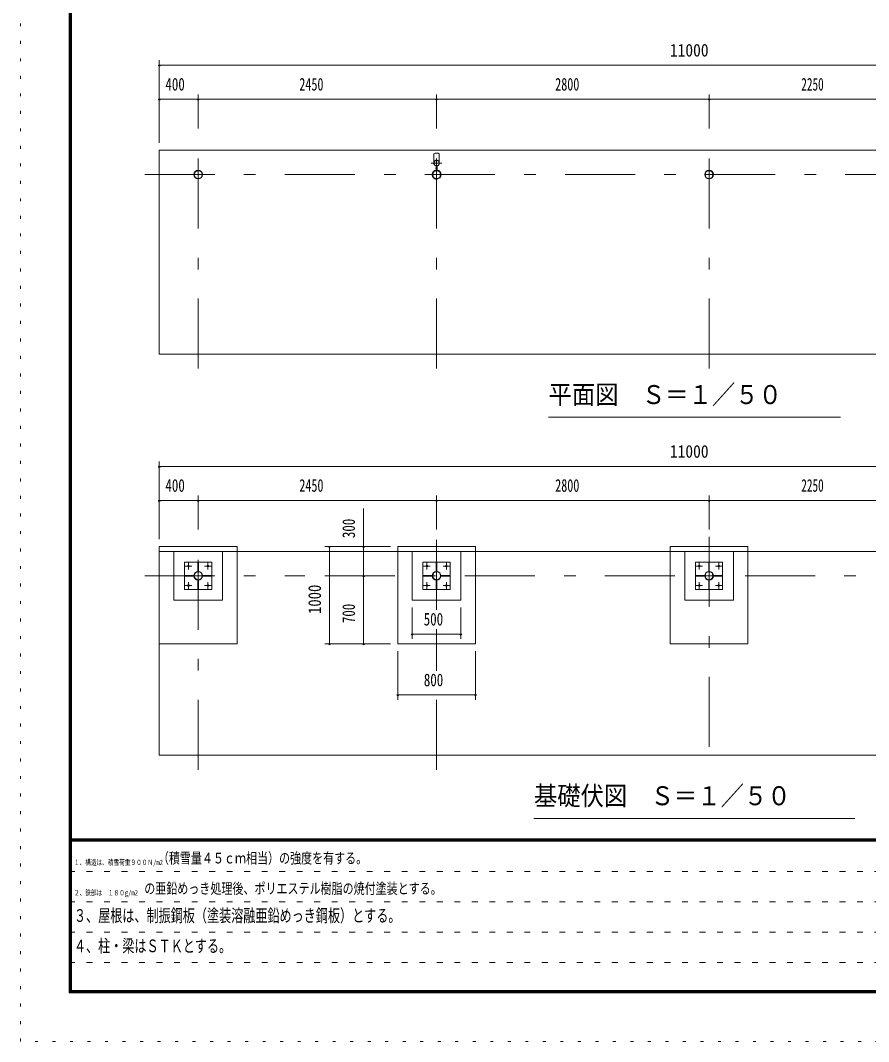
# Model space of a CAD drawing. Units: millimetres, scale not verified, with parts at other scales. Extents: x -25339 to 25345, y -10500 to 10500.
# Drawn here: x -4355 to 4363, y -10500 to 0 of the extents above; entities that cross this region are included whole.
import ezdxf
from ezdxf.enums import TextEntityAlignment as Align

# ---------------------------------------------------------------- set-up
doc = ezdxf.new("R2010")
doc.units = ezdxf.units.MM
doc.header["$LTSCALE"] = 60
for name, pattern in [('USER1', [3, 1, -2]), ('USER3', [24, 12, -5, 2, -5]), ('USER4', [3, 0.5, -2.5])]:
    doc.linetypes.add(name, pattern=pattern)
doc.layers.add('0-1_0-F1TEXT', color=7, linetype='Continuous')
for name, color, linetype, lineweight in [('0-2_1-05BOLD', 7, 'Continuous', 18), ('0-3_1-25CENTER', 3, 'USER3', 18), ('0-5_1-55DIM', 3, 'Continuous', 18), ('0-C_F-F1PAPER', 5, 'Continuous', 18), ('0-D_F-E_J_ADD', 5, 'USER4', 18)]:
    doc.layers.add(name, color=color, linetype=linetype, lineweight=lineweight)
doc.styles.add('ＭＳ ゴシック', font='')
doc.styles.get('ＭＳ ゴシック').set_extended_font_data('MS Gothic')

msp = doc.modelspace()

# ---------------------------------------------------------------- linework, layer by layer
at = {"layer": '0-2_1-05BOLD'}
for p, q in [((-104.38, -1457.81), (-104.38, -1373.23)), ((-49.38, -1457.81), (-49.38, -1373.23)), ((-81.49, -1496.06), (-81.49, -1539.41)), ((-79.88, -1494.67), (-79.88, -1540.88)), ((-73.89, -1494.67), (-73.89, -1540.88)), ((-72.28, -1496.06), (-72.28, -1539.41)), ((-2126.88, -6410.33), (-2126.88, -5410.33)), ((-476.88, -5410.33), (323.12, -5410.33)), ((-476.88, -6410.33), (-476.88, -5410.33)), ((2323.12, -6410.33), (2323.12, -5410.33)), ((2323.12, -5410.33), (3123.12, -5410.33)), ((-2926.88, -5460.33), (8073.12, -5460.33)), ((-2776.88, -5960.33), (-2776.88, -5460.33)), ((-2276.88, -5460.33), (-2276.88, -5960.33)), ((-326.88, -5960.33), (-326.88, -5460.33)), ((173.12, -5460.33), (173.12, -5960.33)), ((2473.12, -5960.33), (2473.12, -5460.33)), ((2973.12, -5460.33), (2973.12, -5960.33)), ((-2666.88, -5570.33), (-2386.88, -5570.33)), ((-2666.88, -5850.33), (-2666.88, -5570.33)), ((-2529.88, -5570.78), (-2529.88, -5665.78)), ((-2529.88, -5645.78), (-2523.88, -5645.78)), ((-2529.88, -5665.78), (-2523.88, -5665.78)), ((-2386.88, -5570.33), (-2386.88, -5850.33)), ((-216.88, -5850.33), (-216.88, -5570.33)), ((-216.88, -5570.33), (63.12, -5570.33)), ((-79.88, -5570.78), (-79.88, -5665.78)), ((-79.88, -5645.78), (-73.88, -5645.78)), ((-79.88, -5665.78), (-73.88, -5665.78)), ((63.12, -5570.33), (63.12, -5850.33)), ((2720.12, -5570.78), (2726.12, -5570.78)), ((2720.12, -5645.78), (2726.12, -5645.78)), ((2726.12, -5570.78), (2726.12, -5665.78)), ((-2666.43, -5707.33), (-2571.43, -5707.33)), ((-2666.43, -5713.33), (-2666.43, -5707.33)), ((-2591.43, -5713.33), (-2591.43, -5707.33)), ((-2523.88, -5754.88), (-2529.88, -5754.88)), ((-2529.88, -5849.88), (-2529.88, -5754.88)), ((-2523.88, -5774.88), (-2529.88, -5774.88)), ((-2523.88, -5849.88), (-2523.88, -5754.88)), ((-2482.33, -5707.33), (-2482.33, -5713.33)), ((-2387.33, -5707.33), (-2482.33, -5707.33)), ((-2462.33, -5707.33), (-2462.33, -5713.33)), ((-216.43, -5707.33), (-121.43, -5707.33)), ((-216.43, -5713.33), (-216.43, -5707.33)), ((-216.43, -5713.33), (-121.43, -5713.33)), ((-141.43, -5713.33), (-141.43, -5707.33)), ((-121.43, -5713.33), (-121.43, -5707.33)), ((-73.88, -5754.88), (-79.88, -5754.88)), ((-79.88, -5849.88), (-79.88, -5754.88)), ((-73.88, -5774.88), (-79.88, -5774.88)), ((-73.88, -5849.88), (-73.88, -5754.88)), ((-32.33, -5707.33), (-32.33, -5713.33)), ((62.67, -5707.33), (-32.33, -5707.33)), ((62.67, -5713.33), (-32.33, -5713.33)), ((-12.33, -5707.33), (-12.33, -5713.33)), ((62.67, -5707.33), (62.67, -5713.33)), ((2583.57, -5713.33), (2678.57, -5713.33)), ((2658.57, -5713.33), (2658.57, -5707.33)), ((2678.57, -5713.33), (2678.57, -5707.33)), ((2720.12, -5849.88), (2720.12, -5754.88)), ((2726.12, -5774.88), (2720.12, -5774.88)), ((2767.67, -5707.33), (2767.67, -5713.33)), ((2862.67, -5707.33), (2767.67, -5707.33)), ((2787.67, -5707.33), (2787.67, -5713.33)), ((-2386.88, -5850.33), (-2666.88, -5850.33)), ((-2523.88, -5849.88), (-2529.88, -5849.88)), ((63.12, -5850.33), (-216.88, -5850.33)), ((-73.88, -5849.88), (-79.88, -5849.88)), ((2726.12, -5849.88), (2720.12, -5849.88)), ((-2276.88, -5960.33), (-2776.88, -5960.33)), ((173.12, -5960.33), (-326.88, -5960.33)), ((2973.12, -5960.33), (2473.12, -5960.33)), ((-2926.88, -6410.33), (-2126.88, -6410.33))]:
    msp.add_line(p, q, dxfattribs=at)
for points in [[(-2926.88, -3430.33), (-2926.88, -1335.33), (8073.11, -1335.33), (8073.11, -3430.33)], [(2863.12, -5570.33), (2863.12, -5850.33), (2583.12, -5850.33), (2583.12, -5570.33)]]:
    msp.add_lwpolyline(points, close=True, dxfattribs=at)
for points in [[(-2926.88, -7555.33), (-2926.88, -5410.33), (-2126.88, -5410.33)], [(8073.12, -5410.33), (8073.12, -7555.33), (-2926.88, -7555.33)], [(-476.88, -6410.33), (323.12, -6410.33), (323.12, -5410.33)], [(2323.12, -6410.33), (3123.12, -6410.33), (3123.12, -5410.33)], [(-2529.88, -5570.78), (-2523.88, -5570.78), (-2523.88, -5665.78)], [(-79.88, -5570.78), (-73.88, -5570.78), (-73.88, -5665.78)], [(2720.12, -5570.78), (2720.12, -5665.78), (2726.12, -5665.78)], [(-2666.43, -5713.33), (-2571.43, -5713.33), (-2571.43, -5707.33)], [(-2387.33, -5707.33), (-2387.33, -5713.33), (-2482.33, -5713.33)], [(2583.57, -5713.33), (2583.57, -5707.33), (2678.57, -5707.33)], [(2726.12, -5849.88), (2726.12, -5754.88), (2720.12, -5754.88)], [(2862.67, -5707.33), (2862.67, -5713.33), (2767.67, -5713.33)]]:
    msp.add_lwpolyline(points, dxfattribs=at)
for centre, radius in [((-76.88, -1467.33), 27.5), ((-76.88, -1435.98), 2.25), ((-2526.88, -1585.33), 44.55), ((-2526.88, -1585.33), 40.35), ((-76.88, -1585.33), 44.55), ((-76.88, -1585.33), 40.35), ((2723.12, -1585.33), 44.55), ((2723.12, -1585.33), 40.35), ((-76.88, -1633.73), 2.25), ((-2626.88, -5610.33), 8), ((-2526.88, -5710.33), 44.55), ((-2526.88, -5710.33), 40.35), ((-2426.88, -5610.33), 8), ((-176.88, -5610.33), 8), ((-76.88, -5710.33), 44.55), ((-76.88, -5710.33), 40.35), ((23.12, -5610.33), 8), ((2623.12, -5610.33), 8), ((2723.12, -5710.33), 44.55), ((2723.12, -5710.33), 40.35), ((2823.12, -5610.33), 8), ((-2626.88, -5810.33), 8), ((-2426.88, -5810.33), 8), ((-176.88, -5810.33), 8), ((23.12, -5810.33), 8), ((2623.12, -5810.33), 8), ((2823.12, -5810.33), 8)]:
    msp.add_circle(centre, radius, dxfattribs=at)
for centre, radius, start, end in [((-76.88, -1408.72), 44.9, 52.23546, 127.76454), ((-76.88, -1467.33), 29.1, 90, 260.90512), ((-76.88, -1484.73), 44.9, 109.58864, 127.76454), ((-76.88, -1435.98), 3.85, 270, 218.65778), ((-76.88, -1467.33), 29.1, 279.09488, 84.06984), ((-76.88, -1484.73), 44.9, 52.23546, 70.41136), ((-76.88, -1585.33), 46.15, 95.72713, 270.00108), ((-76.88, -1585.33), 46.15, 273.78915, 84.28163), ((-76.88, -1633.73), 3.85, 142.09248, 90)]:
    msp.add_arc(centre, radius, start, end, dxfattribs=at)
at = {"layer": '0-3_1-25CENTER'}
for p, q in [((-2526.88, -3580.33), (-2526.88, -1185.33)), ((-76.88, -3580.33), (-76.88, -1185.33)), ((2723.12, -3580.33), (2723.12, -1185.33)), ((-131.88, -1467.33), (-21.88, -1467.33)), ((-66.12, -1517.8), (-87.65, -1517.8)), ((-3076.88, -1585.33), (8223.12, -1585.33)), ((-2526.88, -7705.33), (-2526.88, -5310.33)), ((-76.88, -6059.77), (-76.88, -5310.33)), ((2723.12, -5310.33), (2723.12, -7705.33)), ((-2661.02, -5610.33), (-2592.73, -5610.33)), ((-2626.88, -5576.18), (-2626.88, -5644.47)), ((-2461.02, -5610.33), (-2392.73, -5610.33)), ((-2426.88, -5576.18), (-2426.88, -5644.47)), ((-211.02, -5610.33), (-142.73, -5610.33)), ((-176.88, -5576.18), (-176.88, -5644.47)), ((-11.02, -5610.33), (57.27, -5610.33)), ((23.12, -5576.18), (23.12, -5644.47)), ((2588.98, -5610.33), (2657.27, -5610.33)), ((2623.12, -5576.18), (2623.12, -5644.47)), ((2788.98, -5610.33), (2857.26, -5610.33)), ((2823.12, -5576.18), (2823.12, -5644.47)), ((-3076.88, -5710.33), (-1429.71, -5710.33)), ((-1226.88, -5710.33), (8223.11, -5710.33)), ((-2661.02, -5810.33), (-2592.73, -5810.33)), ((-2626.88, -5776.18), (-2626.88, -5844.47)), ((-2461.02, -5810.33), (-2392.73, -5810.33)), ((-2426.88, -5776.18), (-2426.88, -5844.47)), ((-211.02, -5810.33), (-142.73, -5810.33)), ((-176.88, -5776.18), (-176.88, -5844.47)), ((-11.02, -5810.33), (57.27, -5810.33)), ((23.12, -5776.18), (23.12, -5844.47)), ((2588.98, -5810.33), (2657.27, -5810.33)), ((2623.12, -5776.18), (2623.12, -5844.47)), ((2788.98, -5810.33), (2857.26, -5810.33)), ((2823.12, -5776.18), (2823.12, -5844.47)), ((-76.88, -6688.73), (-76.88, -6260.33)), ((-76.88, -7705.33), (-76.88, -6885.33))]:
    msp.add_line(p, q, dxfattribs=at)
at = {"layer": '0-5_1-55DIM'}
for p, q in [((-2926.88, -1260.33), (-2926.88, -410.33)), ((-2916.88, -460.33), (-2936.88, -460.33)), ((-2926.88, -460.33), (8073.11, -460.33)), ((-2916.88, -810.33), (-2936.88, -810.33)), ((-2926.88, -810.33), (8073.11, -810.33)), ((-2516.88, -810.33), (-2536.88, -810.33)), ((-2526.88, -1110.33), (-2526.88, -760.33)), ((-66.88, -810.33), (-86.88, -810.33)), ((-76.88, -1110.33), (-76.88, -760.33)), ((2733.12, -810.33), (2713.12, -810.33)), ((2723.12, -1110.33), (2723.12, -760.33)), ((1073.12, -4080.33), (4073.12, -4080.33)), ((-2916.88, -4585.33), (-2936.88, -4585.33)), ((-2926.88, -4535.33), (-2926.88, -5335.33)), ((-2926.88, -4585.33), (8073.12, -4585.33)), ((-2526.88, -5235.33), (-2526.88, -4885.33)), ((-76.88, -5235.33), (-76.88, -4885.33)), ((2723.12, -5235.33), (2723.12, -4885.33)), ((-2916.88, -4935.33), (-2936.88, -4935.33)), ((-2926.88, -4935.33), (8073.12, -4935.33)), ((-2516.88, -4935.33), (-2536.88, -4935.33)), ((-826.88, -5017.83), (-826.88, -6410.33)), ((-66.88, -4935.33), (-86.88, -4935.33)), ((2733.12, -4935.33), (2713.12, -4935.33)), ((-551.88, -5410.33), (-1226.88, -5410.33)), ((-1166.88, -5410.33), (-1186.88, -5410.33)), ((-1176.88, -5410.33), (-1176.88, -6410.33)), ((-816.88, -5410.33), (-836.88, -5410.33)), ((-816.88, -5710.33), (-836.88, -5710.33)), ((-326.88, -6035.33), (-326.88, -6360.33)), ((173.12, -6035.33), (173.12, -6360.33)), ((-316.88, -6310.33), (-336.88, -6310.33)), ((-326.88, -6310.33), (173.12, -6310.33)), ((183.12, -6310.33), (163.12, -6310.33)), ((-551.88, -6410.33), (-1226.88, -6410.33)), ((-1166.88, -6410.33), (-1186.88, -6410.33)), ((-816.88, -6410.33), (-836.88, -6410.33)), ((-476.88, -6485.33), (-476.88, -6985.33)), ((323.12, -6485.33), (323.12, -6985.33)), ((-466.88, -6935.33), (-486.88, -6935.33)), ((-476.88, -6935.33), (323.12, -6935.33)), ((333.12, -6935.33), (313.12, -6935.33)), ((4223.12, -8205.33), (923.12, -8205.33))]:
    msp.add_line(p, q, dxfattribs=at)
for centre in [(-2926.88, -460.33), (-2926.88, -810.33), (-2526.88, -810.33), (-76.88, -810.33), (2723.12, -810.33), (-2926.88, -4585.33), (-2926.88, -4935.33), (-2526.88, -4935.33), (-76.88, -4935.33), (2723.12, -4935.33), (-1176.88, -5410.33), (-826.88, -5410.33), (-826.88, -5710.33), (-326.88, -6310.33), (173.12, -6310.33), (-1176.88, -6410.33), (-826.88, -6410.33), (-476.88, -6935.33), (323.12, -6935.33)]:
    msp.add_arc(centre, 10, 180, 0, dxfattribs=at)
at = {"layer": '0-C_F-F1PAPER'}
for p, q in [((-3854.54, 10100), (-3854.54, -10000)), ((-3852.04, 10097.5), (-3852.04, -9997.5)), ((-3849.54, 10095), (-3849.54, -9995)), ((-3844.54, 10090), (-3844.54, -9990)), ((-3839.54, 10085), (-3839.54, -9985)), ((-3829.54, 10075), (-3829.54, -9975)), ((24820.45, -8415), (-3829.54, -8415)), ((24820.45, -8417.5), (-3829.54, -8417.5)), ((24820.45, -8420), (-3829.54, -8420)), ((24820.45, -8422.5), (-3829.54, -8422.5)), ((24820.45, -8425), (-3829.54, -8425)), ((24820.45, -8427.5), (-3829.54, -8427.5)), ((24820.45, -8430), (-3829.54, -8430)), ((24820.45, -8432.5), (-3829.54, -8432.5)), ((24820.45, -8435), (-3829.54, -8435)), ((24820.45, -8437.5), (-3829.54, -8437.5)), ((24820.45, -8440), (-3829.54, -8440)), ((-3829.54, -9975), (24820.45, -9975)), ((-3852.04, -9997.5), (24842.95, -9997.5)), ((-3849.54, -9995), (24840.45, -9995)), ((-3844.54, -9990), (24835.46, -9990)), ((-3839.54, -9985), (24830.45, -9985))]:
    msp.add_line(p, q, dxfattribs=at)
at = {"layer": '0-C_F-F1PAPER', "color": 6, "linetype": 'USER1'}
for p, q in [((-3854.54, -8752), (14395.46, -8752)), ((-3854.54, -9064), (14395.46, -9064)), ((-3854.54, -9376), (14395.46, -9376)), ((-3854.54, -9688), (11887.46, -9688))]:
    msp.add_line(p, q, dxfattribs=at)
at = {"layer": '0-C_F-F1PAPER'}
for points in [[(-3854.54, -10000), (24845.46, -10000), (24845.46, 10100)], [(-3847.04, 10092.5), (-3847.04, -9992.5), (24837.95, -9992.5), (24837.95, 10092.5)], [(-3842.04, 10087.5), (-3842.04, -9987.5), (24832.96, -9987.5), (24832.96, 10087.5)], [(-3837.04, 10082.5), (-3837.04, -9982.5), (24827.96, -9982.5), (24827.96, 10082.5)], [(-3834.54, 10080), (-3834.54, -9980), (24825.45, -9980), (24825.45, 10080)], [(-3832.04, 10077.5), (-3832.04, -9977.5), (24822.96, -9977.5), (24822.96, 10077.5)]]:
    msp.add_lwpolyline(points, dxfattribs=at)
at = {"layer": '0-D_F-E_J_ADD'}
for p, q in [((-4354.54, -10500), (-4354.54, 10500)), ((25345.46, -10500), (-4354.54, -10500))]:
    msp.add_line(p, q, dxfattribs=at)

# ---------------------------------------------------------------- texts
at = {"layer": '0-1_0-F1TEXT', "style": 'ＭＳ ゴシック'}
for s, height, width, p in [('（積雪量４５ｃｍ相当）の強度を有する。', 110.7, 0.75, (-2942.05, -8702)), ('１、構造は、積雪荷重９００Ｎ/m2', 55.35, 0.75, (-3804.54, -8702)), ('\u3000の亜鉛めっき処理後、ポリエステル樹脂の焼付塗装とする。', 110.7, 0.75, (-3194.94, -9014)), ('２、鉄部は\u3000１８０g/m2', 55.35, 0.75, (-3804.54, -9014)), ('３、屋根は、制振鋼板（塗装溶融亜鉛めっき鋼板）とする。', 130.2, 0.7, (-3804.54, -9308.23)), ('４、柱・梁はＳＴＫとする。', 130.2, 0.7, (-3804.54, -9620.23))]:
    msp.add_text(s, height=height, dxfattribs=dict(at, width=width)).set_placement(p, align=Align.BOTTOM_LEFT)
at = {"layer": '0-5_1-55DIM', "color": 7, "style": 'ＭＳ ゴシック'}
for s, height, width, p in [('11000', 130.2, 0.9, (2320.07, -410.33)), ('400', 130.2, 0.75, (-2864.51, -760.33)), ('2450', 130.2, 0.7, (-1487.89, -760.33)), ('2800', 130.2, 0.7, (1141.85, -760.33)), ('2250', 130.2, 0.65, (3671.44, -760.33)), ('平面図\u3000Ｓ＝１／５０', 195.4, 0.9, (1073.12, -4003.68)), ('11000', 130.2, 0.9, (2320.07, -4535.33)), ('400', 130.2, 0.75, (-2864.5, -4885.33)), ('2450', 130.2, 0.7, (-1487.89, -4885.33)), ('2800', 130.2, 0.7, (1141.85, -4885.33)), ('2250', 130.2, 0.65, (3671.44, -4885.33)), ('500', 130.2, 0.75, (-209.32, -6260.33)), ('800', 130.2, 0.75, (-208.29, -6885.33)), ('基礎伏図\u3000Ｓ＝１／５０', 195.4, 0.9, (923.12, -8128.68))]:
    msp.add_text(s, height=height, dxfattribs=dict(at, width=width)).set_placement(p, align=Align.BOTTOM_LEFT)
for s, width, p in [('300', 0.75, (-876.88, -5323.18)), ('1000', 0.85, (-1226.88, -6103.13)), ('700', 0.75, (-876.88, -6197.33))]:
    msp.add_text(s, height=130.2, rotation=90, dxfattribs=dict(at, width=width)).set_placement(p, align=Align.BOTTOM_LEFT)

doc.saveas('drawing.dxf')
